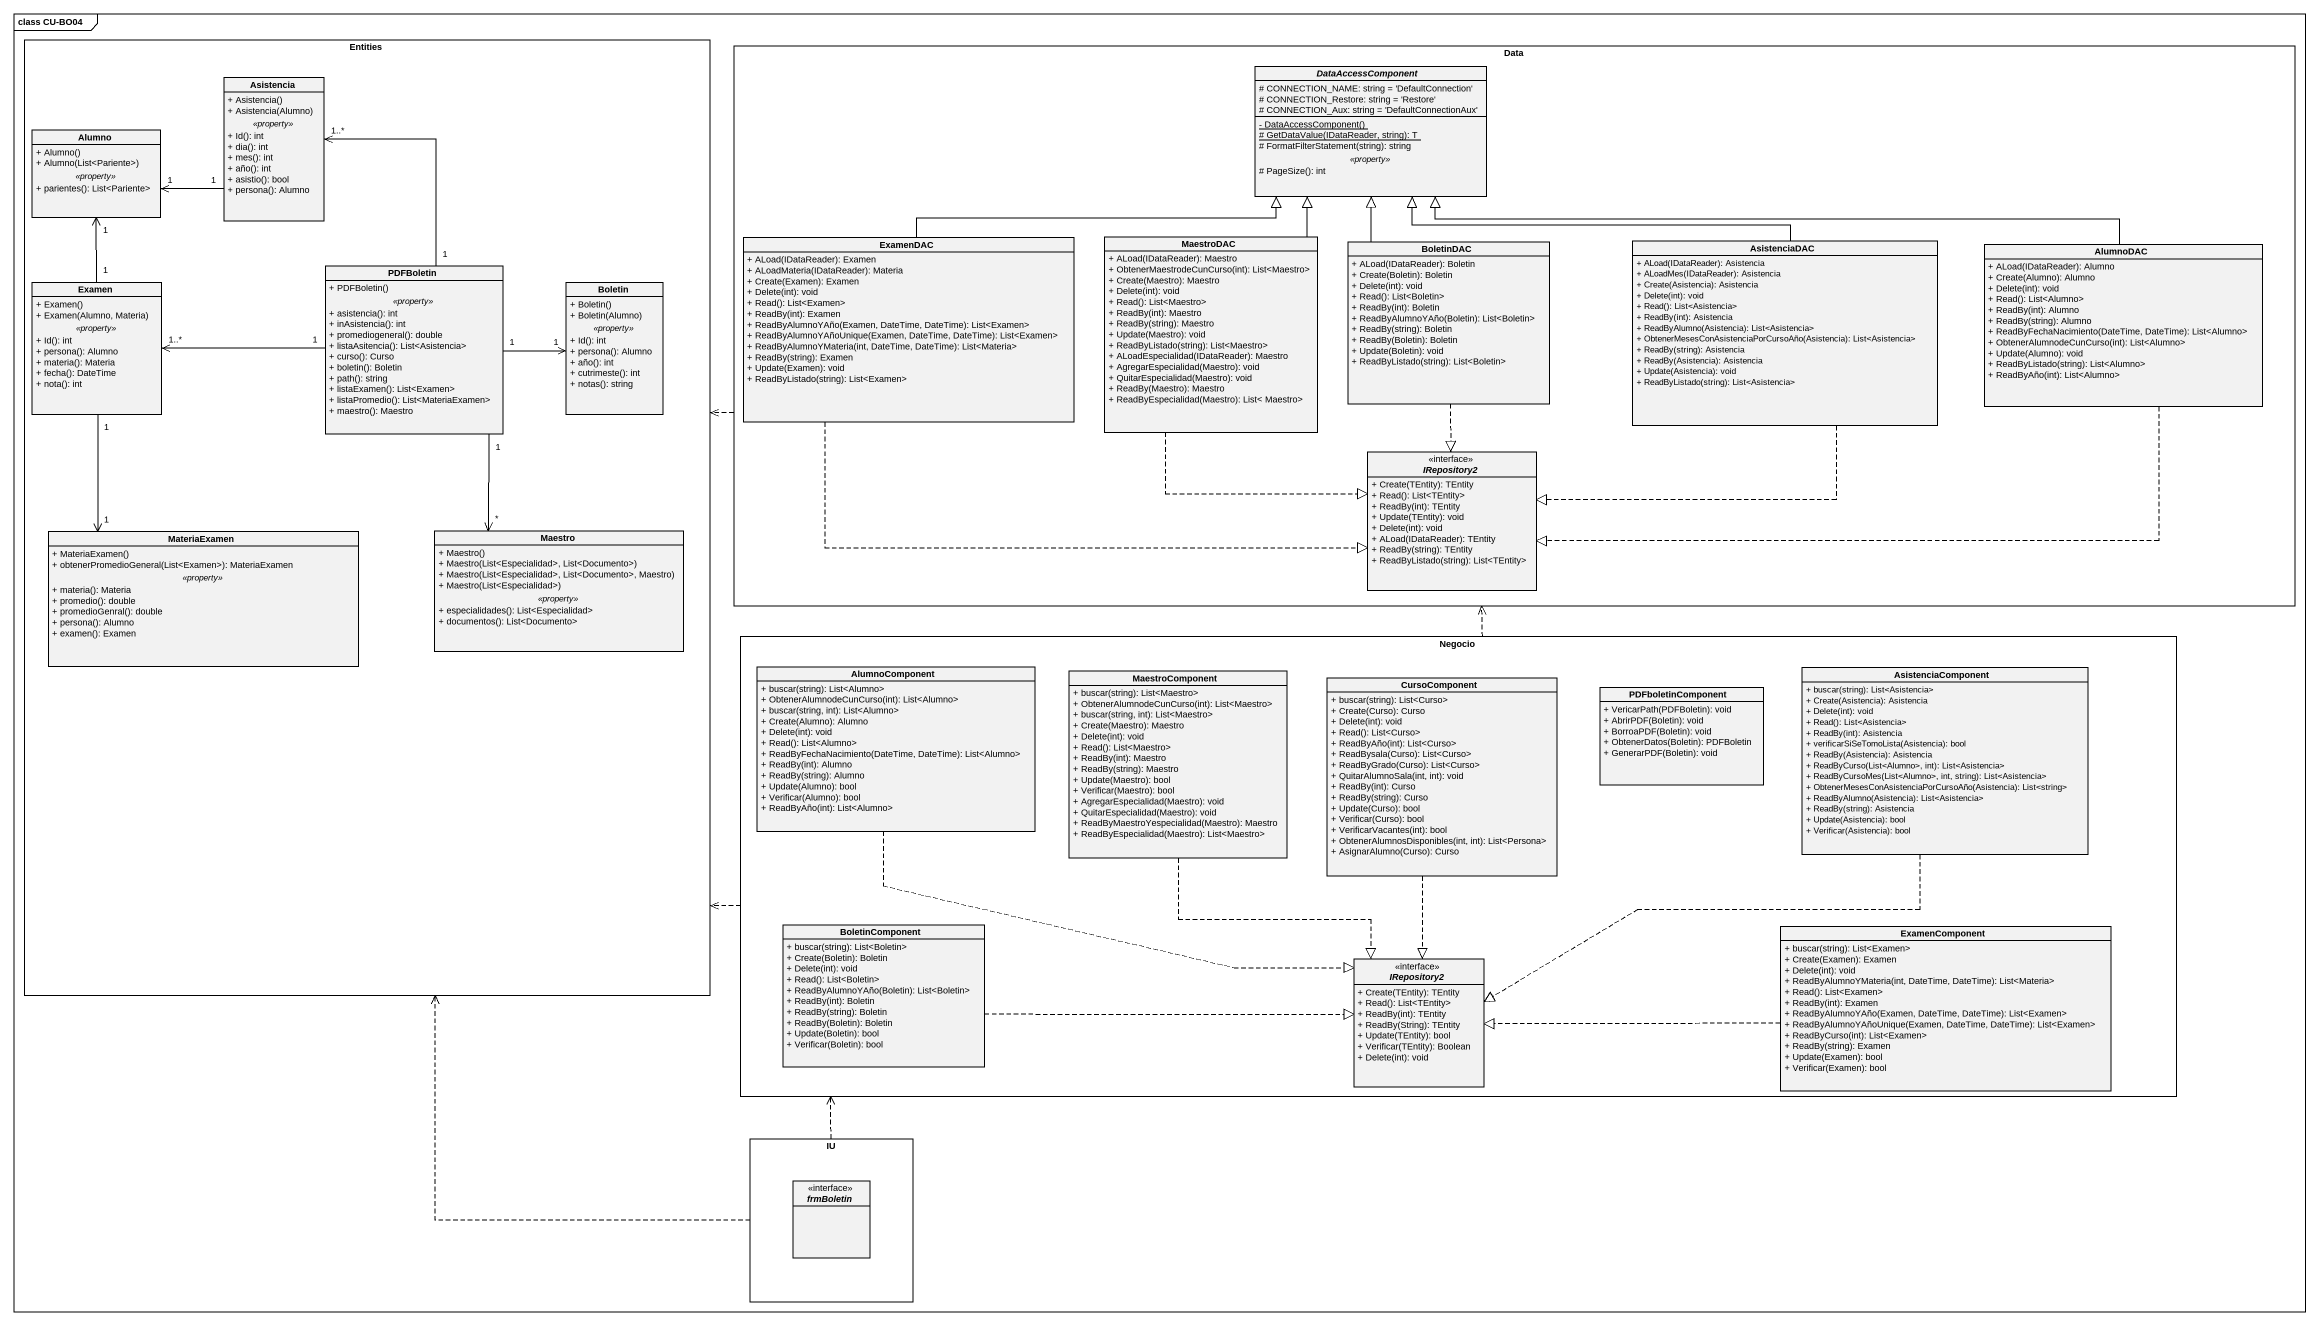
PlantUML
@startuml
mainframe class CU-BO04
hide circle
hide empty members
skinparam classAttributeIconSize 0
rectangle Entities {
  class Asistencia {
    + Asistencia()
    + Asistencia(Alumno)
    .. <<property>> ..
    + Id(): int
    + dia(): int
    + mes(): int
    + año(): int
    + asistio(): bool
    + persona(): Alumno
  }
  class Alumno {
    + Alumno()
    + Alumno(List<Pariente>)
    .. <<property>> ..
    + parientes(): List<Pariente>
  }
  class PDFBoletin {
    + PDFBoletin()
    .. <<property>> ..
    + asistencia(): int
    + inAsistencia(): int
    + promediogeneral(): double
    + listaAsitencia(): List<Asistencia>
    + curso(): Curso
    + boletin(): Boletin
    + path(): string
    + listaExamen(): List<Examen>
    + listaPromedio(): List<MateriaExamen>
    + maestro(): Maestro
  }
  class Examen {
    + Examen()
    + Examen(Alumno, Materia)
    .. <<property>> ..
    + Id(): int
    + persona(): Alumno
    + materia(): Materia
    + fecha(): DateTime
    + nota(): int
  }
  class Boletin {
    + Boletin()
    + Boletin(Alumno)
    .. <<property>> ..
    + Id(): int
    + persona(): Alumno
    + año(): int
    + cutrimeste(): int
    + notas(): string
  }
  class MateriaExamen {
    + MateriaExamen()
    + obtenerPromedioGeneral(List<Examen>): MateriaExamen
    .. <<property>> ..
    + materia(): Materia
    + promedio(): double
    + promedioGenral(): double
    + persona(): Alumno
    + examen(): Examen
  }
  class Maestro {
    + Maestro()
    + Maestro(List<Especialidad>, List<Documento>)
    + Maestro(List<Especialidad>, List<Documento>, Maestro)
    + Maestro(List<Especialidad>)
    .. <<property>> ..
    + especialidades(): List<Especialidad>
    + documentos(): List<Documento>
  }
}
rectangle Data {
  abstract class DataAccessComponent {
    # CONNECTION_NAME: string = 'DefaultConnection'
    # CONNECTION_Restore: string = 'Restore'
    # CONNECTION_Aux: string = 'DefaultConnectionAux'
    --
    {static} - DataAccessComponent()
    {static} # GetDataValue(IDataReader, string): T
    # FormatFilterStatement(string): string
    .. <<property>> ..
    # PageSize(): int
  }
  class ExamenDAC {
    + ALoad(IDataReader): Examen
    + ALoadMateria(IDataReader): Materia
    + Create(Examen): Examen
    + Delete(int): void
    + Read(): List<Examen>
    + ReadBy(int): Examen
    + ReadByAlumnoYAño(Examen, DateTime, DateTime): List<Examen>
    + ReadByAlumnoYAñoUnique(Examen, DateTime, DateTime): List<Examen>
    + ReadByAlumnoYMateria(int, DateTime, DateTime): List<Materia>
    + ReadBy(string): Examen
    + Update(Examen): void
    + ReadByListado(string): List<Examen>
  }
  class MaestroDAC {
    + ALoad(IDataReader): Maestro
    + ObtenerMaestrodeCunCurso(int): List<Maestro>
    + Create(Maestro): Maestro
    + Delete(int): void
    + Read(): List<Maestro>
    + ReadBy(int): Maestro
    + ReadBy(string): Maestro
    + Update(Maestro): void
    + ReadByListado(string): List<Maestro>
    + ALoadEspecialidad(IDataReader): Maestro
    + AgregarEspecialidad(Maestro): void
    + QuitarEspecialidad(Maestro): void
    + ReadBy(Maestro): Maestro
    + ReadByEspecialidad(Maestro): List< Maestro>
  }
  class BoletinDAC {
    + ALoad(IDataReader): Boletin
    + Create(Boletin): Boletin
    + Delete(int): void
    + Read(): List<Boletin>
    + ReadBy(int): Boletin
    + ReadByAlumnoYAño(Boletin): List<Boletin>
    + ReadBy(string): Boletin
    + ReadBy(Boletin): Boletin
    + Update(Boletin): void
    + ReadByListado(string): List<Boletin>
  }
  class AsistenciaDAC {
    + ALoad(IDataReader): Asistencia
    + ALoadMes(IDataReader): Asistencia
    + Create(Asistencia): Asistencia
    + Delete(int): void
    + Read(): List<Asistencia>
    + ReadBy(int): Asistencia
    + ReadByAlumno(Asistencia): List<Asistencia>
    + ObtenerMesesConAsistenciaPorCursoAño(Asistencia): List<Asistencia>
    + ReadBy(string): Asistencia
    + ReadBy(Asistencia): Asistencia
    + Update(Asistencia): void
    + ReadByListado(string): List<Asistencia>
  }
  class AlumnoDAC {
    + ALoad(IDataReader): Alumno
    + Create(Alumno): Alumno
    + Delete(int): void
    + Read(): List<Alumno>
    + ReadBy(int): Alumno
    + ReadBy(string): Alumno
    + ReadByFechaNacimiento(DateTime, DateTime): List<Alumno>
    + ObtenerAlumnodeCunCurso(int): List<Alumno>
    + Update(Alumno): void
    + ReadByListado(string): List<Alumno>
    + ReadByAño(int): List<Alumno>
  }
  interface IRepository2 {
    + Create(TEntity): TEntity
    + Read(): List<TEntity>
    + ReadBy(int): TEntity
    + Update(TEntity): void
    + Delete(int): void
    + ALoad(IDataReader): TEntity
    + ReadBy(string): TEntity
    + ReadByListado(string): List<TEntity>
  }
}
rectangle Negocio {
  class AlumnoComponent {
    + buscar(string): List<Alumno>
    + ObtenerAlumnodeCunCurso(int): List<Alumno>
    + buscar(string, int): List<Alumno>
    + Create(Alumno): Alumno
    + Delete(int): void
    + Read(): List<Alumno>
    + ReadByFechaNacimiento(DateTime, DateTime): List<Alumno>
    + ReadBy(int): Alumno
    + ReadBy(string): Alumno
    + Update(Alumno): bool
    + Verificar(Alumno): bool
    + ReadByAño(int): List<Alumno>
  }
  class AsistenciaComponent {
    + buscar(string): List<Asistencia>
    + Create(Asistencia): Asistencia
    + Delete(int): void
    + Read(): List<Asistencia>
    + ReadBy(int): Asistencia
    + verificarSiSeTomoLista(Asistencia): bool
    + ReadBy(Asistencia): Asistencia
    + ReadByCurso(List<Alumno>, int): List<Asistencia>
    + ReadByCursoMes(List<Alumno>, int, string): List<Asistencia>
    + ObtenerMesesConAsistenciaPorCursoAño(Asistencia): List<string>
    + ReadByAlumno(Asistencia): List<Asistencia>
    + ReadBy(string): Asistencia
    + Update(Asistencia): bool
    + Verificar(Asistencia): bool
  }
  class MaestroComponent {
    + buscar(string): List<Maestro>
    + ObtenerAlumnodeCunCurso(int): List<Maestro>
    + buscar(string, int): List<Maestro>
    + Create(Maestro): Maestro
    + Delete(int): void
    + Read(): List<Maestro>
    + ReadBy(int): Maestro
    + ReadBy(string): Maestro
    + Update(Maestro): bool
    + Verificar(Maestro): bool
    + AgregarEspecialidad(Maestro): void
    + QuitarEspecialidad(Maestro): void
    + ReadByMaestroYespecialidad(Maestro): Maestro
    + ReadByEspecialidad(Maestro): List<Maestro>
  }
  class CursoComponent {
    + buscar(string): List<Curso>
    + Create(Curso): Curso
    + Delete(int): void
    + Read(): List<Curso>
    + ReadByAño(int): List<Curso>
    + ReadBysala(Curso): List<Curso>
    + ReadByGrado(Curso): List<Curso>
    + QuitarAlumnoSala(int, int): void
    + ReadBy(int): Curso
    + ReadBy(string): Curso
    + Update(Curso): bool
    + Verificar(Curso): bool
    + VerificarVacantes(int): bool
    + ObtenerAlumnosDisponibles(int, int): List<Persona>
    + AsignarAlumno(Curso): Curso
  }
  class PDFboletinComponent {
    + VericarPath(PDFBoletin): void
    + AbrirPDF(Boletin): void
    + BorroaPDF(Boletin): void
    + ObtenerDatos(Boletin): PDFBoletin
    + GenerarPDF(Boletin): void
  }
  class BoletinComponent {
    + buscar(string): List<Boletin>
    + Create(Boletin): Boletin
    + Delete(int): void
    + Read(): List<Boletin>
    + ReadByAlumnoYAño(Boletin): List<Boletin>
    + ReadBy(int): Boletin
    + ReadBy(string): Boletin
    + ReadBy(Boletin): Boletin
    + Update(Boletin): bool
    + Verificar(Boletin): bool
  }
  class ExamenComponent {
    + buscar(string): List<Examen>
    + Create(Examen): Examen
    + Delete(int): void
    + ReadByAlumnoYMateria(int, DateTime, DateTime): List<Materia>
    + Read(): List<Examen>
    + ReadBy(int): Examen
    + ReadByAlumnoYAño(Examen, DateTime, DateTime): List<Examen>
    + ReadByAlumnoYAñoUnique(Examen, DateTime, DateTime): List<Examen>
    + ReadByCurso(int): List<Examen>
    + ReadBy(string): Examen
    + Update(Examen): bool
    + Verificar(Examen): bool
  }
  interface "IRepository2" as IRepository2_2 {
    + Create(TEntity): TEntity
    + Read(): List<TEntity>
    + ReadBy(int): TEntity
    + ReadBy(String): TEntity
    + Update(TEntity): bool
    + Verificar(TEntity): Boolean
    + Delete(int): void
  }
}
rectangle IU {
  interface frmBoletin
}
Data .left.> Entities
Asistencia "1" -left-> "1" Alumno
ExamenDAC -right-|> DataAccessComponent
ExamenDAC .right.|> IRepository2
MaestroDAC -up-|> DataAccessComponent
MaestroDAC ..|> IRepository2
BoletinDAC -up-|> DataAccessComponent
BoletinDAC ..|> IRepository2
AsistenciaDAC -left-|> DataAccessComponent
AsistenciaDAC .left.|> IRepository2
PDFBoletin "1" -up-> "1..*" Asistencia
PDFBoletin "1" -left-> "1..*" Examen
PDFBoletin "1" -right-> "1" Boletin
PDFBoletin "1" --> "*" Maestro
AlumnoDAC -left-|> DataAccessComponent
AlumnoDAC .left.|> IRepository2
Examen "1" -up-> "1" Alumno
Examen "1" --> "1" MateriaExamen
Negocio .left.> Entities
Negocio .up.> Data
AlumnoComponent .right.|> IRepository2_2
AsistenciaComponent .left.|> IRepository2_2
MaestroComponent ..|> IRepository2_2
CursoComponent ..|> IRepository2_2
BoletinComponent .right.|> IRepository2_2
ExamenComponent .left.|> IRepository2_2
IU .up.> Entities
IU .right.> Negocio
@enduml
